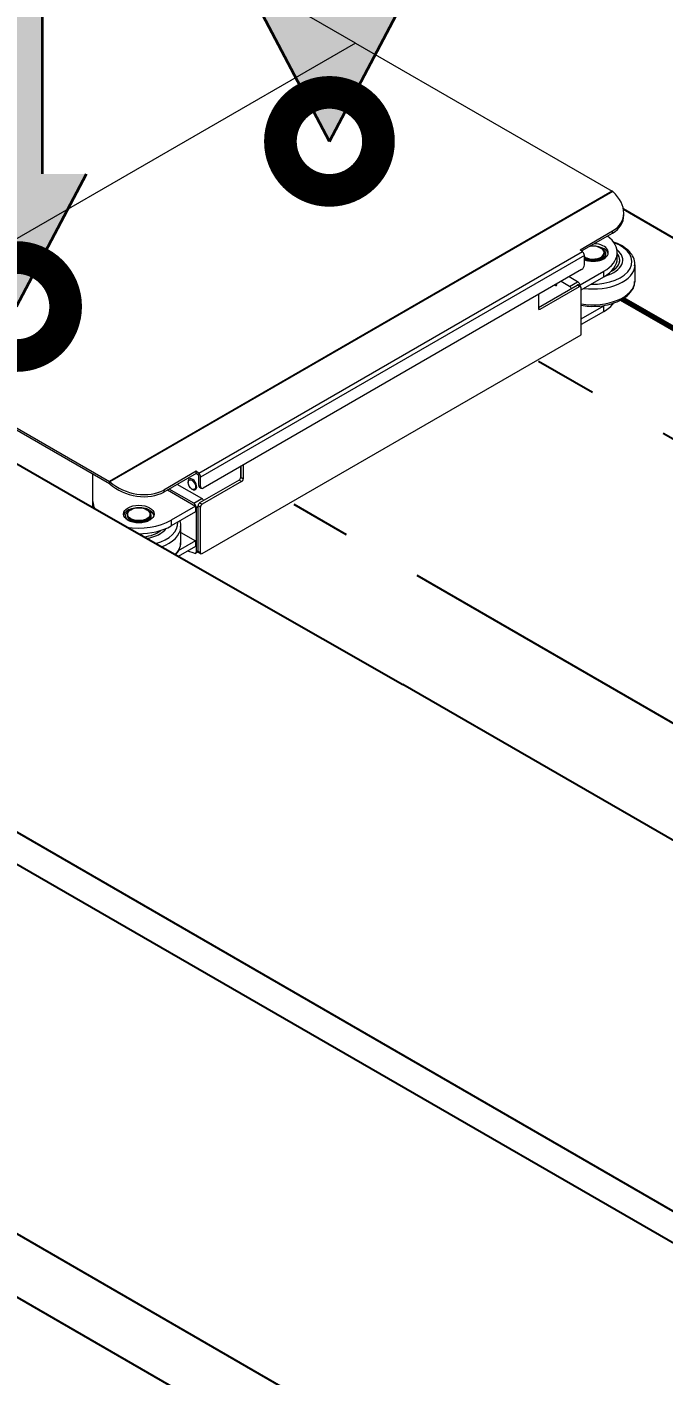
# Model space of a CAD drawing. Header units: millimetres. Extents: x -5 to 1510635, y -6 to 71285.
# Drawn here: x 1242176 to 1244121, y 17024 to 21149 of the extents above; entities that cross this region are included whole.
import ezdxf
from ezdxf.enums import TextEntityAlignment as Align

# ---------------------------------------------------------------- set-up
doc = ezdxf.new("R2010")
doc.units = ezdxf.units.MM
doc.header["$LTSCALE"] = 1000
doc.linetypes.add('CENTER', pattern=[2, 1.25, -0.25, 0.25, -0.25])
for name, color, linetype in [('2', 42, 'Continuous'), ('3', 3, 'Continuous'), ('CAJONES', 253, 'Continuous'), ('MP-1', 1, 'CENTER'), ('MP-3', 3, 'Continuous'), ('MP-RO-00010', 7, 'Continuous')]:
    doc.layers.add(name, color=color, linetype=linetype)
doc.layers.add('S-COLS', color=5, linetype='Continuous', lineweight=35)
doc.styles.add('ROMANS', font='ROMANS.shx')

# ---------------------------------------------------------------- blocks, each defined once
blk = doc.blocks.new('sadfasf')
at = {"layer": '3', "linetype": 'ByBlock'}
blk.add_hatch(color=1, dxfattribs=at).paths.add_polyline_path([(1103689.3, 21907.1), (1103689.3, 23526.5), (1103531, 23526.5), (1103531, 21907.1), (1103395.8, 21907.1), (1103610.1, 21501.3), (1103824.4, 21907.1)])
at = {"layer": '2', "const_width": 100}
blk.add_lwpolyline([(1103460.1, 21501.3, 1), (1103760.1, 21501.3, 1)], format="xyb", close=True, dxfattribs=at)
at = {"layer": '3', "color": 2, "linetype": 'ByBlock'}
blk.add_lwpolyline([(1103158.9, 24143.3), (1104030.1, 24143.3), (1104030.1, 23526.5), (1103158.9, 23526.5)], close=True, dxfattribs=at)
at = {"layer": 'MP-RO-00010', "color": 2, "linetype": 'Continuous'}
blk.add_line((1103537.5, 21943.6), (1103542, 21942.6), dxfattribs=at)
at = {"layer": 'S-COLS', "color": 2, "linetype": 'ByBlock'}
for p, q in [((1103531, 21907.1), (1103531, 23526.5)), ((1103689.3, 21907.1), (1103689.3, 23526.5)), ((1103610.1, 21501.3), (1103395.8, 21907.1)), ((1103610.1, 21501.3), (1103824.4, 21907.1))]:
    blk.add_line(p, q, dxfattribs=at)
at = {"layer": '3', "style": 'ROMANS'}
for s, height, p in [('P', 384, (1103521.3, 23832.1, -72865)), ('1', 192, (1103801, 23745.8, -36432.5))]:
    blk.add_text(s, height=height, dxfattribs=at).set_placement(p, align=Align.MIDDLE)

msp = doc.modelspace()

# ---------------------------------------------------------------- linework, layer by layer
at = {"layer": 'CAJONES'}
for p, q in [((1246729.178, 16035.095), (1236582.628, 21899.409)), ((1246641.227, 15990.43), (1237873.24, 21052.63)), ((1245667.312, 15422.026), (1236582.628, 20667.071)), ((1245683.735, 19619.45), (1244000.288, 20591.389)), ((1245659.824, 15232.757), (1236579.817, 20475.101)), ((1244840.782, 19822.978), (1243991.297, 20313.429)), ((1244840.782, 19829.092), (1243996.682, 20316.434)), ((1244840.782, 19829.092), (1243996.682, 20316.434)), ((1244840.782, 19835.206), (1244001.73, 20319.633)), ((1241389.596, 20250.293), (1242353.433, 19691.756)), ((1242353.433, 19691.756), (1243325.245, 19137.252)), ((1245198.437, 18055.764), (1243325.245, 19137.252))]:
    msp.add_line(p, q, dxfattribs=at)
at = {"layer": 'MP-1'}
for p, q in [((1245204.431, 19280.319), (1243740.07, 20125.769)), ((1244451.593, 18845.668), (1242993.292, 19687.619))]:
    msp.add_line(p, q, dxfattribs=at)
at = {"layer": 'MP-3', "color": 2, "linetype": 'Continuous', "lineweight": 15}
for p, q in [((1243180.687, 21100.206), (1242021.903, 21769.23)), ((1243180.687, 21100.206), (1241642.478, 20212.12)), ((1243181.018, 21100.015), (1241642.809, 20211.929)), ((1243180.687, 21099.824), (1243180.687, 21100.206)), ((1243181.018, 21100.015), (1243965.748, 20646.951)), ((1243965.748, 20646.951), (1242427.539, 19758.865)), ((1243967.544, 20645.638), (1242429.339, 19757.555)), ((1243967.544, 20645.638), (1243966.993, 20646.102)), ((1244001.249, 20573.963), (1244001.249, 20580.29)), ((1243867.754, 20467.753), (1243966.993, 20525.049)), ((1243872.076, 20463.921), (1243966.993, 20518.722)), ((1243966.993, 20518.722), (1243966.993, 20525.049)), ((1243875.506, 20460.879), (1243867.754, 20467.753)), ((1243931.929, 20472.148), (1243931.102, 20472.625)), ((1243875.506, 20460.879), (1242701.175, 19782.878)), ((1243880.655, 20450.158), (1242706.323, 19772.157)), ((1243880.655, 20421.172), (1243880.655, 20450.158)), ((1243942.205, 20454.959), (1243942.205, 20457.824)), ((1243946.51, 20451.617), (1243946.51, 20454.673)), ((1243981.305, 20442.068), (1243981.305, 20459.256)), ((1244035.769, 20373.681), (1244035.769, 20421.837)), ((1243872.385, 20406.848), (1242714.593, 19738.396)), ((1243859.98, 20369.97), (1243834.246, 20384.828)), ((1243867.518, 20359.998), (1243940.199, 20401.96)), ((1243870.731, 20344.665), (1243940.199, 20384.772)), ((1243940.199, 20384.772), (1243940.199, 20401.96)), ((1243740.066, 20291.188), (1243858.326, 20359.466)), ((1243745.028, 20285.459), (1243865.769, 20355.169)), ((1243835.171, 20355.646), (1243809.436, 20370.504)), ((1243835.171, 20355.646), (1243859.98, 20369.97)), ((1243865.769, 20355.169), (1243858.326, 20359.466)), ((1243869.278, 20355.516), (1243861.835, 20359.814)), ((1243870.731, 20207.155), (1243870.731, 20352.304)), ((1243740.066, 20330.453), (1243740.066, 20288.324)), ((1243740.066, 20288.324), (1243745.028, 20285.459)), ((1243870.731, 20256.047), (1243940.199, 20296.154)), ((1243871.898, 20239.532), (1243940.199, 20278.965)), ((1243940.199, 20278.965), (1243940.199, 20296.154)), ((1241642.809, 20211.929), (1242427.539, 19758.865)), ((1241642.809, 20205.818), (1242427.539, 19752.754)), ((1242711.286, 19537.748), (1243870.731, 20207.155)), ((1242829.546, 19804.764), (1242829.546, 19771.229)), ((1242829.546, 19771.229), (1242829.546, 19804.764)), ((1242836.988, 19809.061), (1242836.988, 19766.931)), ((1242377.423, 19679.76), (1242377.244, 19781.791)), ((1242693.422, 19789.752), (1242594.183, 19732.456)), ((1242693.422, 19783.425), (1242594.183, 19726.129)), ((1242693.422, 19783.425), (1242693.422, 19789.752)), ((1242701.175, 19782.878), (1242693.422, 19789.752)), ((1242699.805, 19777.766), (1242693.422, 19783.425)), ((1242701.031, 19746.227), (1242701.031, 19775.213)), ((1242824.584, 19762.634), (1242703.842, 19692.924)), ((1242706.323, 19743.171), (1242706.323, 19772.157)), ((1242832.026, 19758.337), (1242824.584, 19762.634)), ((1242829.546, 19771.229), (1242836.988, 19766.931)), ((1242377.271, 19677.942), (1242377.18, 19729.689)), ((1242427.967, 19752.441), (1242428.784, 19751.717)), ((1242428.784, 19758.016), (1242429.339, 19757.555)), ((1242428.784, 19751.717), (1242428.784, 19758.016)), ((1242594.183, 19732.456), (1242594.183, 19726.129)), ((1242605.205, 19732.493), (1242691.437, 19682.707)), ((1242685.648, 19691.969), (1242610.332, 19735.453)), ((1242710.458, 19706.293), (1242635.142, 19749.777)), ((1242668.447, 19757.478), (1242668.447, 19755.568)), ((1242680.025, 19735.514), (1242681.679, 19734.559)), ((1242701.031, 19746.227), (1242706.323, 19743.171)), ((1242703.453, 19740.873), (1242708.746, 19737.817)), ((1242832.026, 19758.337), (1242711.285, 19688.627)), ((1242377.24, 19677.96), (1242377.18, 19712.5)), ((1242691.437, 19682.707), (1242617.008, 19639.735)), ((1242685.648, 19691.969), (1242710.458, 19706.293)), ((1242691.437, 19682.707), (1242691.437, 19665.518)), ((1242698.88, 19680.51), (1242693.918, 19677.645)), ((1242698.88, 19544.91), (1242698.88, 19684.33)), ((1242706.323, 19680.033), (1242698.88, 19684.33)), ((1242703.842, 19692.924), (1242711.285, 19688.627)), ((1242706.323, 19540.613), (1242706.323, 19680.033)), ((1242476.978, 19653.441), (1242476.978, 19650.385)), ((1242482.682, 19657.401), (1242482.682, 19654.536)), ((1242493.786, 19672.202), (1242492.959, 19671.725)), ((1242535.651, 19674.995), (1242535.953, 19675.17)), ((1242542.578, 19671.725), (1242541.751, 19672.202)), ((1242543.173, 19675.17), (1242546.783, 19673.085)), ((1242546.783, 19673.085), (1242543.485, 19671.181)), ((1242546.783, 19670.03), (1242545.891, 19669.514)), ((1242546.695, 19668.866), (1242550.393, 19671.001)), ((1242546.783, 19670.03), (1242546.783, 19673.085)), ((1242550.393, 19671.001), (1242554.003, 19668.917)), ((1242553.645, 19664.541), (1242551.744, 19663.444)), ((1242552.855, 19654.536), (1242552.855, 19657.401)), ((1242553.645, 19661.486), (1242553.33, 19661.304)), ((1242553.645, 19661.486), (1242553.645, 19664.541)), ((1242555.505, 19663.767), (1242555.505, 19666.823)), ((1242555.759, 19650.385), (1242555.759, 19653.441)), ((1242691.437, 19665.518), (1242617.008, 19622.546)), ((1242617.008, 19639.735), (1242617.008, 19622.546)), ((1242693.918, 19544.204), (1242693.918, 19677.645)), ((1242646.419, 19573.258), (1242646.419, 19621.414)), ((1242646.419, 19602.892), (1242691.437, 19576.9)), ((1242691.437, 19576.9), (1242638.079, 19546.093)), ((1242691.437, 19559.711), (1242638.458, 19529.124)), ((1242691.437, 19576.9), (1242691.437, 19559.711)), ((1242687.21, 19538.699), (1242667.297, 19545.774)), ((1242691.496, 19538.85), (1242699.131, 19543.257)), ((1242693.918, 19544.204), (1242698.88, 19547.068)), ((1242698.88, 19544.91), (1242706.323, 19540.613)), ((1242700.334, 19541.698), (1242707.777, 19537.401))]:
    msp.add_line(p, q, dxfattribs=at)
for centre, major_axis, ratio, start_param, end_param in [((1243965.748, 20638.929), (-4.912, 8.508), 0.57735029, -0.96564421, -0.78539826), ((1243884.294, 20598.383), (-114.205, 36.123), 0.69790169, 2.57345397, 4.13756826), ((1243884.294, 20592.056), (-114.205, 36.123), 0.69790169, 2.57345397, 3.35885206), ((1243840.959, 20459.256), (-140.346, 0), 0.57735031, 2.35619457, 3.81066298), ((1243907.119, 20457.824), (-35.086, 0), 0.57735031, -0.38031693, -0.25570726), ((1243907.119, 20458.779), (33.917, 0), 0.57735031, 2.7682995, 2.95546244), ((1243907.119, 20459.256), (-46.782, 0), 0.57735031, 0.96953249, 4.63695008), ((1243907.119, 20457.824), (-35.086, 0), 0.57735031, 0.71629008, 3.92699093), ((1243907.119, 20458.779), (33.917, 0), 0.57735031, 0, 1.94408964), ((1243907.119, 20451.617), (46.782, 0), 0.57735031, 0.14189704, 1.80481529), ((1243907.119, 20431.186), (-119.334, 0), 0.57735031, 1.52280515, 4.14424775), ((1243907.119, 20454.673), (39.391, 0), 0.57735031, 5.12129736, 7.2212932), ((1243907.119, 20435.956), (-91.225, 0), 0.57735031, 2.01050258, 3.77514149), ((1243872.385, 20416.397), (-5.848, -10.129), 0.5773502, 0.78539818, 2.35619451), ((1243873.708, 20454.169), (4.912, -8.508), 0.57735029, 0.78539807, 2.09439501), ((1243907.119, 20458.779), (33.917, 0), 0.57735031, 3.81731505, 6.28318531), ((1243907.119, 20454.959), (-35.086, 0), 0.57735031, 0.71629008, 3.14159265), ((1243907.119, 20454.673), (39.391, 0), 0.57735031, 3.97571261, 4.3034806), ((1243840.959, 20442.068), (-140.346, 0), 0.57735031, 2.35619457, 3.14159265), ((1243907.119, 20451.617), (39.391, 0), 0.57735031, 5.82419803, 6.28318531), ((1243907.119, 20435.956), (-81.868, 0), 0.57735031, 2.29931557, 3.57826583), ((1243907.119, 20435.956), (81.868, 0), 0.57735031, 5.44090822, 6.28318531), ((1243907.119, 20435.956), (81.868, 0), 0.57735031, 0, 0.43667318), ((1243907.119, 20421.837), (-128.65, 0), 0.57735031, 3.10833184, 3.14159265), ((1243907.119, 20421.837), (-128.65, 0), 0.57735031, 1.34952236, 3.10833184), ((1243791.34, 20364.718), (3.86, -6.685), 0.57735029, 5.26282358, 6.28318531), ((1243791.34, 20364.718), (3.86, -6.685), 0.57735029, 0, 1.02036173), ((1243835.171, 20346.097), (5.848, -10.129), 0.57735029, 1.57079619, 2.35619439), ((1243858.326, 20353.736), (-3.509, -6.077), 0.5773502, 3.14159265, 3.92699083), ((1243859.98, 20360.421), (-5.848, 10.129), 0.57735029, 3.9755379, 5.49778705), ((1243865.769, 20349.439), (-3.509, -6.077), 0.5773502, 2.35619451, 3.92699083), ((1243907.119, 20373.681), (-128.65, 0), 0.57735031, 1.28403989, 3.10833184), ((1243907.119, 20373.681), (-128.65, 0), 0.57735031, 3.10833184, 3.14159265), ((1243840.959, 20336.261), (-140.346, 0), 0.57735031, 2.35619457, 2.74574249), ((1243745.028, 20291.188), (3.509, 6.077), 0.5773502, 2.35619451, 3.92699083), ((1242681.679, 19749.838), (9.356, -16.206), 0.57735029, 0, 3.92699088), ((1242699.377, 19776.168), (1.17, -2.026), 0.57735029, 0.78539807, 2.09439501), ((1242699.377, 19776.168), (4.912, -8.508), 0.57735029, 0.78539807, 2.09439501), ((1242824.584, 19768.364), (-3.509, -6.077), 0.5773502, 0.78539818, 2.35619451), ((1242832.026, 19764.067), (3.509, 6.077), 0.5773502, 3.92699083, 5.49778716), ((1242427.539, 19750.844), (-4.912, 8.508), 0.57735029, -0.96564421, -0.78539826), ((1242427.539, 19750.844), (-1.17, 2.026), 0.57735029, 5.03413948, 5.49778705), ((1242511.484, 19799.463), (114.205, -36.123), 0.69790169, 4.1442503, 5.71504663), ((1242511.484, 19805.79), (-114.205, 36.123), 0.69790169, 1.00933969, 2.57345397), ((1242681.679, 19749.838), (9.356, -16.206), 0.57735029, 5.49778708, 6.28318531), ((1242709.301, 19751.001), (5.848, 10.129), 0.5773502, 2.35619451, 3.14159265), ((1242714.593, 19747.945), (5.848, 10.129), 0.5773502, 2.35619451, 3.92699083), ((1242517.769, 19697.031), (140.346, 0), 0.57735031, 3.14260751, 3.42071718), ((1242517.769, 19679.842), (140.346, 0), 0.57735031, 3.14260751, 3.16644058), ((1242517.769, 19651.194), (46.782, 0), 0.57735031, 1.13970988, 2.99969562), ((1242685.648, 19682.42), (5.848, -10.129), 0.57735029, 0.78539807, 2.35619439), ((1242703.842, 19687.195), (-3.509, -6.077), 0.5773502, 3.92699083, 5.49778716), ((1242711.285, 19682.898), (3.509, 6.077), 0.5773502, 0.78539818, 2.35619451), ((1242710.458, 19696.744), (-5.848, 10.129), 0.57735029, 4.71238885, 5.49778705), ((1242516.368, 19653.441), (-39.391, 0), 0.57735031, 5.34737636, 6.96176557), ((1242516.368, 19650.385), (-39.391, 0), 0.57735031, 0, 0.27652197), ((1242517.769, 19697.031), (140.346, 0), 0.57735031, 4.42955998, 5.49778722), ((1242517.769, 19657.401), (-35.086, 0), 0.57735031, 5.49778722, 6.28318531), ((1242517.769, 19657.401), (-35.086, 0), 0.57735031, 0, 3.92699093), ((1242517.769, 19654.536), (-35.086, 0), 0.57735031, 0, 3.14159265), ((1242539.563, 19673.085), (-5.105, 0), 0.57735031, 3.9269909, 5.49778722), ((1242539.547, 19673.076), (-2.201, 0), 0.57735031, 2.57869493, 5.43225902), ((1242516.368, 19653.441), (-39.391, 0), 0.57735031, 2.16533505, 3.59701276), ((1242517.769, 19651.194), (46.782, 0), 0.57735031, 0.81083518, 0.90179373), ((1242550.377, 19666.823), (-2.201, 0), 0.57735031, 1.33457448, 5.87668058), ((1242516.368, 19650.385), (-39.391, 0), 0.57735031, 2.67423381, 3.14159265), ((1242550.377, 19666.823), (-5.128, 0), 0.57735031, 2.26174122, 3.9269909), ((1242550.377, 19663.767), (-5.128, 0), 0.57735031, 2.26174122, 3.14159265), ((1242517.769, 19651.194), (46.782, 0), 0.57735031, 0.14189704, 0.6337541), ((1242517.769, 19679.842), (140.346, 0), 0.57735031, 4.70202823, 5.49778722), ((1242517.769, 19635.533), (64.325, 0), 0.57735031, 4.70123665, 4.91597199), ((1242517.769, 19635.533), (81.868, 0), 0.57735031, 4.90327916, 5.68228013), ((1242517.769, 19635.533), (-81.868, 0), 0.57735031, 1.76168651, 2.54068748), ((1242517.769, 19635.533), (-91.225, 0), 0.57735031, 1.83035473, 2.73907313), ((1242517.769, 19630.763), (-119.334, 0), 0.57735031, 2.01691856, 3.18958398), ((1242517.769, 19621.414), (-128.65, 0), 0.57735031, 2.1358374, 3.10833184), ((1242517.769, 19621.414), (-128.65, 0), 0.57735031, 3.10833184, 3.14159265), ((1242517.769, 19573.258), (-128.65, 0), 0.57735031, 2.60116913, 3.10833184), ((1242517.769, 19573.258), (-128.65, 0), 0.57735031, 3.10833184, 3.14159265), ((1242685.648, 19548.978), (-5.848, 10.129), 0.57735029, 2.54618268, 3.92699072), ((1242703.842, 19547.775), (3.509, 6.077), 0.5773502, 2.35619451, 3.14159265), ((1242711.285, 19543.478), (3.509, 6.077), 0.5773502, 2.35619451, 3.92699083)]:
    msp.add_ellipse(centre, major_axis=major_axis, ratio=ratio, start_param=start_param, end_param=end_param, dxfattribs=at)
for centre, major_axis, ratio in [((1242680.025, 19748.883), (-8.187, 14.18), 0.57735029), ((1242517.769, 19658.833), (-46.782, 0), 0.57735031), ((1242517.769, 19658.356), (33.917, 0), 0.57735031)]:
    msp.add_ellipse(centre, major_axis=major_axis, ratio=ratio, dxfattribs=at)
for points, knots in [([(1244034.586, 20418.914), (1244035.079, 20422.643), (1244036.21, 20432.187), (1244029.327, 20449.197), (1244015.399, 20466.635), (1243995.089, 20481.093), (1243978.509, 20488.261), (1243969.836, 20491.217)], [0, 0, 0, 0, 0.078872522, 0.235988512, 0.393913621, 0.558658802, 0.713025919, 0.713025919, 0.713025919, 0.713025919]), ([(1243995.666, 20315.806), (1244000.158, 20318.579), (1244011.173, 20325.562), (1244025.45, 20340.259), (1244034.493, 20357.123), (1244034.603, 20366.76), (1244034.586, 20370.758)], [0, 0, 0, 0, 0.18109519, 0.52628441, 0.83186528, 1, 1, 1, 1]), ([(1243870.538, 20297.653), (1243878.769, 20296.184), (1243897.944, 20293.986), (1243928.509, 20294.708), (1243959.766, 20300.302), (1243982.391, 20308.573), (1243992.648, 20314.139), (1243995.666, 20315.806)], [0.546738481, 0.546738481, 0.546738481, 0.546738481, 0.63344317, 0.742870967, 0.852504908, 0.962664307, 1, 1, 1, 1]), ([(1243962.237, 20299.886), (1243962.247, 20299.88), (1243962.257, 20299.874), (1243962.978, 20299.486), (1243963.932, 20299.861), (1243965.495, 20301.57), (1243966.116, 20302.578), (1243966.643, 20303.747)], [0.623201482, 0.623201482, 0.623201482, 0.623201482, 0.625, 0.625, 0.75, 0.75, 0.838157529, 0.838157529, 0.838157529, 0.838157529]), ([(1242645.235, 19618.491), (1242645.729, 19622.22), (1242646.451, 19628.317), (1242645.029, 19634.678), (1242644, 19637.692)], [0, 0, 0, 0, 0.078872522, 0.15075311, 0.15075311, 0.15075311, 0.15075311]), ([(1242629.92, 19533.995), (1242631.976, 19536.266), (1242638.51, 19544.331), (1242645.142, 19556.7), (1242645.252, 19566.337), (1242645.235, 19570.335)], [0.399401648, 0.399401648, 0.399401648, 0.399401648, 0.526284411, 0.831865279, 1, 1, 1, 1])]:
    msp.add_open_spline(points, degree=3, knots=knots, dxfattribs=at)

# ---------------------------------------------------------------- block references
at = {"layer": '2', "color": 253, "linetype": 'ByBlock'}
for p in [(139490.761, -701.996), (138533.723, -1207.376)]:
    msp.add_blockref('sadfasf', p, dxfattribs=at)

doc.saveas('drawing.dxf')
